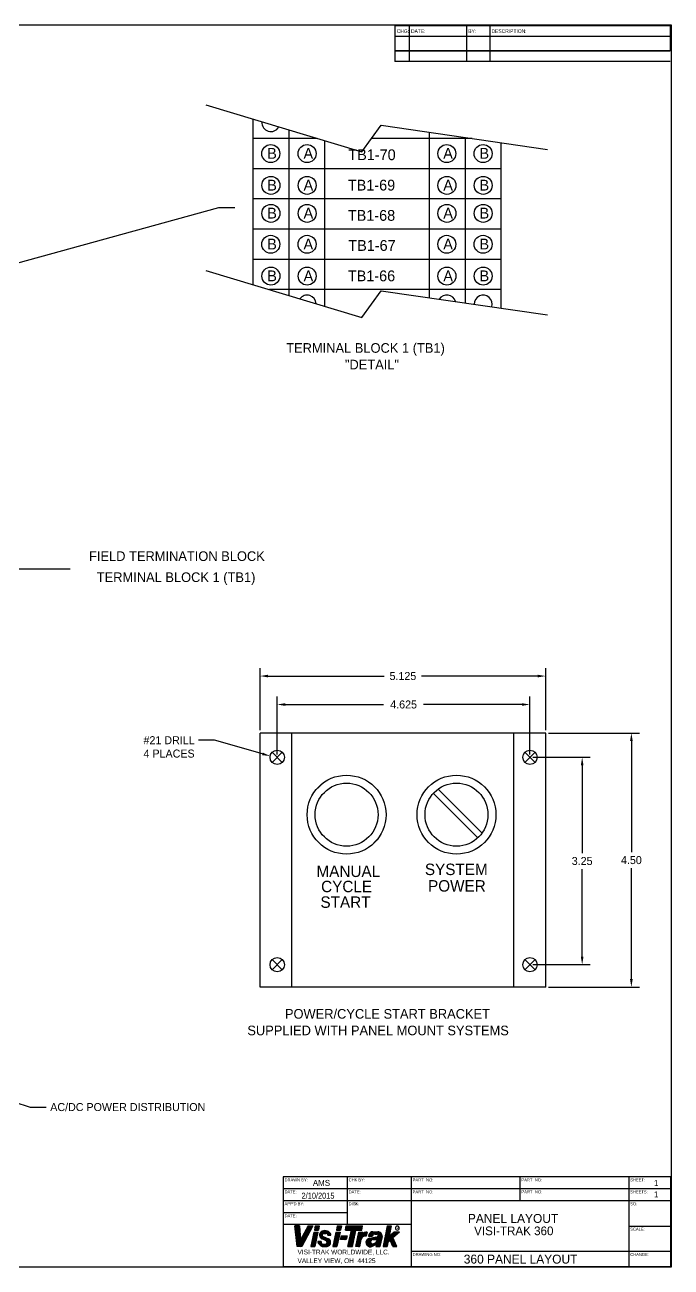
# Model space of a CAD drawing. Extents: x -360 to 331, y -172 to 150.
# Drawn here: x -71.92 to -57.37, y -170.8 to -142.86 of the extents above; entities that cross this region are included whole.
import ezdxf
from ezdxf import colors
from ezdxf.entities.mleader import LeaderData, LeaderLine
from ezdxf.enums import TextEntityAlignment as Align
from ezdxf.math import Vec2, Vec3

# ---------------------------------------------------------------- set-up
doc = ezdxf.new("R2010")
doc.units = 0
doc.header["$MEASUREMENT"] = 0
doc.linetypes.add('PHANTOM', pattern=[2.5, 1.25, -0.25, 0.25, -0.25, 0.25, -0.25])
doc.layers.get('0').update_dxf_attribs({"linetype": 'CONTINUOUS'})
doc.layers.get('DEFPOINTS').update_dxf_attribs({"linetype": 'CONTINUOUS'})
doc.layers.add('1', color=3, linetype='CONTINUOUS')
doc.layers.add('TITLE', color=2, linetype='CONTINUOUS')
doc.dimstyles.get("Standard").update_dxf_attribs({"dimtxt": 0.18, "dimasz": 0.18, "dimexe": 0.18, "dimexo": 0.0625, "dimgap": 0.09, "dimtad": 0, "dimtih": 1, "dimtoh": 1, "dimdec": 4, "dimzin": 0, "dimdsep": 46, "dimtxsty": 'Standard', "dimcen": 0.09, "dimadec": 0, "dimazin": 0, "dimtfac": 1, "dimtdec": 4, "dimtofl": 0, "dimtmove": 0, "dimatfit": 3, "dimfxl": 1, "dimtolj": 1, "dimtzin": 0, "dimarcsym": 0})

# ---------------------------------------------------------------- blocks, each defined once
blk = doc.blocks.new('*D101')
at = {"color": 0, "lineweight": -2, "transparency": 16777216}
for p, q in [((-60.488, -159.331), (-59.196, -159.331)), ((-59.376, -159.511), (-59.376, -161.483)), ((-59.376, -163.814), (-59.376, -161.843)), ((-60.488, -163.994), (-59.196, -163.994))]:
    blk.add_line(p, q, dxfattribs=at)
at = {"color": 0, "transparency": 16777216}
for points in [[(-59.406, -159.511), (-59.346, -159.511), (-59.376, -159.331)], [(-59.406, -163.814), (-59.346, -163.814), (-59.376, -163.994)]]:
    blk.add_solid(points, dxfattribs=at)
at = {"layer": 'DEFPOINTS', "color": 0, "transparency": 16777216}
for p in [(-60.551, -159.331), (-60.551, -163.994), (-59.376, -163.994)]:
    blk.add_point(p, dxfattribs=at)
at = {"color": 0, "transparency": 16777216, "insert": (-59.376, -161.663), "char_height": 0.18, "attachment_point": 5}
blk.add_mtext('\\A1;3.25', dxfattribs=at)
blk = doc.blocks.new('*D102')
at = {"color": 0, "lineweight": -2, "transparency": 16777216}
for p, q in [((-66.24, -159.269), (-66.24, -157.964)), ((-60.551, -159.269), (-60.551, -157.964)), ((-66.06, -158.144), (-63.845, -158.144)), ((-60.731, -158.144), (-62.945, -158.144))]:
    blk.add_line(p, q, dxfattribs=at)
at = {"color": 0, "transparency": 16777216}
for points in [[(-66.06, -158.114), (-66.06, -158.174), (-66.24, -158.144)], [(-60.731, -158.114), (-60.731, -158.174), (-60.551, -158.144)]]:
    blk.add_solid(points, dxfattribs=at)
at = {"layer": 'DEFPOINTS', "color": 0, "transparency": 16777216}
for p in [(-60.551, -158.144), (-66.24, -159.331), (-60.551, -159.331)]:
    blk.add_point(p, dxfattribs=at)
at = {"color": 0, "transparency": 16777216, "insert": (-63.395, -158.144), "char_height": 0.18, "attachment_point": 5}
blk.add_mtext('\\A1;4.625', dxfattribs=at)
blk = doc.blocks.new('*D103')
at = {"color": 0, "lineweight": -2, "transparency": 16777216}
for p, q in [((-60.134, -158.785), (-58.088, -158.785)), ((-58.268, -158.965), (-58.268, -161.463)), ((-58.268, -164.32), (-58.268, -161.823)), ((-60.134, -164.5), (-58.088, -164.5))]:
    blk.add_line(p, q, dxfattribs=at)
at = {"color": 0, "transparency": 16777216}
for points in [[(-58.298, -158.965), (-58.238, -158.965), (-58.268, -158.785)], [(-58.298, -164.32), (-58.238, -164.32), (-58.268, -164.5)]]:
    blk.add_solid(points, dxfattribs=at)
at = {"layer": 'DEFPOINTS', "color": 0, "transparency": 16777216}
for p in [(-60.196, -158.785), (-60.196, -164.5), (-58.268, -164.5)]:
    blk.add_point(p, dxfattribs=at)
at = {"color": 0, "transparency": 16777216, "insert": (-58.268, -161.643), "char_height": 0.18, "attachment_point": 5}
blk.add_mtext('\\A1;4.50', dxfattribs=at)
blk = doc.blocks.new('*D104')
at = {"color": 0, "lineweight": -2, "transparency": 16777216}
for p, q in [((-66.626, -158.723), (-66.626, -157.324)), ((-66.446, -157.504), (-63.831, -157.504)), ((-60.376, -157.504), (-62.991, -157.504)), ((-60.196, -158.723), (-60.196, -157.324))]:
    blk.add_line(p, q, dxfattribs=at)
at = {"color": 0, "transparency": 16777216}
for points in [[(-66.446, -157.474), (-66.446, -157.534), (-66.626, -157.504)], [(-60.376, -157.474), (-60.376, -157.534), (-60.196, -157.504)]]:
    blk.add_solid(points, dxfattribs=at)
at = {"layer": 'DEFPOINTS', "color": 0, "transparency": 16777216}
for p in [(-60.196, -157.504), (-66.626, -158.785), (-60.196, -158.785)]:
    blk.add_point(p, dxfattribs=at)
at = {"color": 0, "transparency": 16777216, "insert": (-63.411, -157.504), "char_height": 0.18, "attachment_point": 5}
blk.add_mtext('\\A1;5.125', dxfattribs=at)

msp = doc.modelspace()

# ---------------------------------------------------------------- linework, layer by layer
at = {"color": 7}
for p, q in [((-57.39221, -142.87931), (-57.39221, -143.44275)), ((-63.59007, -143.44275), (-57.39221, -143.44275)), ((-67.8494, -144.65992), (-64.33202, -145.71731)), ((-66.79187, -144.97784), (-66.79187, -146.09418)), ((-65.98226, -145.22122), (-65.98226, -146.09418)), ((-64.33202, -145.71731), (-63.90307, -145.11717)), ((-63.90307, -145.11717), (-60.15692, -145.66015)), ((-62.82268, -145.27377), (-62.82268, -146.09418)), ((-62.01307, -145.39112), (-62.01307, -146.09418)), ((-61.20346, -145.50846), (-61.20346, -146.09418)), ((-66.79187, -146.09418), (-66.79187, -148.1344)), ((-65.98226, -146.09418), (-65.98226, -148.1344)), ((-62.82268, -146.09418), (-62.82268, -148.1344)), ((-62.01307, -146.09418), (-62.01307, -148.1344)), ((-61.20346, -146.09418), (-61.20346, -148.1344)), ((-66.79187, -148.1344), (-66.79187, -148.70085)), ((-65.98226, -148.1344), (-65.98226, -148.94423)), ((-62.82268, -148.1344), (-62.82268, -148.99678)), ((-62.01307, -148.1344), (-62.01307, -149.11413)), ((-61.20346, -148.1344), (-61.20346, -149.23148)), ((-67.8494, -148.38294), (-64.33202, -149.44032)), ((-64.33202, -149.44032), (-63.90307, -148.84018)), ((-63.90307, -148.84018), (-60.15692, -149.38317)), ((-66.62564, -164.50005), (-66.62564, -158.78513)), ((-60.19635, -158.78513), (-66.62564, -158.78513)), ((-65.91128, -164.50005), (-65.91128, -158.78513)), ((-60.91072, -164.50005), (-60.91072, -158.78513)), ((-60.19635, -164.50005), (-60.19635, -158.78513)), ((-66.12663, -159.21749), (-66.35366, -159.44453)), ((-66.12663, -159.44453), (-66.35366, -159.21749)), ((-60.43699, -159.21749), (-60.66402, -159.44453)), ((-60.43699, -159.44453), (-60.66402, -159.21749)), ((-65.22297, -159.91967), (-65.32286, -160.02182)), ((-62.61914, -160.04613), (-61.62977, -161.0348)), ((-62.72623, -160.1411), (-61.72466, -161.14195)), ((-63.96403, -161.15066), (-64.06391, -161.25282)), ((-66.12663, -163.88075), (-66.35366, -164.10778)), ((-66.12663, -164.10778), (-66.35366, -163.88075)), ((-60.43699, -163.88075), (-60.66402, -164.10778)), ((-60.43699, -164.10778), (-60.66402, -163.88075)), ((-60.19635, -164.50005), (-66.62564, -164.50005)), ((-57.38885, -168.76746), (-57.38885, -170.77975)), ((-66.10879, -170.77975), (-57.38885, -170.77975))]:
    msp.add_line(p, q, dxfattribs=at)
at = {"color": 7, "linetype": 'Continuous'}
for p, q in [((-65.34061, -145.41411), (-66.79187, -145.41411)), ((-65.34061, -145.41411), (-66.79187, -145.41411)), ((-65.34061, -145.41411), (-66.38706, -145.41411)), ((-65.17265, -145.4646), (-65.17265, -146.09418)), ((-61.85442, -145.41411), (-64.11531, -145.41411)), ((-61.85442, -145.41411), (-64.11531, -145.41411)), ((-61.85442, -145.41411), (-64.11531, -145.41411)), ((-61.20346, -146.09418), (-66.79187, -146.09418)), ((-61.20346, -146.09418), (-66.79187, -146.09418)), ((-61.20346, -146.09418), (-66.79187, -146.09418)), ((-65.17265, -146.09418), (-65.17265, -148.1344)), ((-61.20346, -146.77425), (-66.79187, -146.77425)), ((-61.20346, -147.45432), (-66.79187, -147.45432)), ((-61.20346, -147.45432), (-66.79187, -147.45432)), ((-61.60827, -147.45432), (-66.38706, -147.45432)), ((-61.20346, -148.1344), (-66.79187, -148.1344)), ((-61.20346, -148.1344), (-66.79187, -148.1344)), ((-61.20346, -148.1344), (-66.79187, -148.1344)), ((-65.17265, -148.1344), (-65.17265, -149.18761)), ((-61.20346, -148.81447), (-66.41392, -148.81447))]:
    msp.add_line(p, q, dxfattribs=at)
at = {"color": 7, "linetype": 'PHANTOM'}
msp.add_line((-72.1393, -155.09085), (-70.90033, -155.09085), dxfattribs=at)
at = {"color": 7}
for centre, radius in [((-66.3846, -145.75416), 0.2024), ((-65.5681, -145.75416), 0.2024), ((-62.42266, -145.75416), 0.2024), ((-61.60581, -145.75416), 0.2024), ((-66.383, -146.46886), 0.2024), ((-65.56649, -146.46886), 0.2024), ((-62.42106, -146.46886), 0.2024), ((-61.6042, -146.46886), 0.2024), ((-66.383, -147.09839), 0.2024), ((-65.56649, -147.09839), 0.2024), ((-62.42106, -147.09839), 0.2024), ((-61.6042, -147.09839), 0.2024), ((-66.3846, -147.79437), 0.2024), ((-65.5681, -147.79437), 0.2024), ((-62.42266, -147.79437), 0.2024), ((-61.60581, -147.79437), 0.2024), ((-66.383, -148.50907), 0.2024), ((-65.56649, -148.50907), 0.2024), ((-62.42106, -148.50907), 0.2024), ((-61.6042, -148.50907), 0.2024), ((-66.24014, -159.33101), 0.16073), ((-60.5505, -159.33101), 0.16073), ((-64.67832, -160.62102), 0.88715), ((-64.67832, -160.62102), 0.88715), ((-62.20496, -160.62102), 0.88715), ((-62.20496, -160.62102), 0.88715), ((-64.67832, -160.62102), 0.70856), ((-62.20496, -160.62102), 0.70856), ((-66.24014, -163.99427), 0.16073), ((-60.5505, -163.99427), 0.16073)]:
    msp.add_circle(centre, radius, dxfattribs=at)
for centre, start, end in [((-66.383, -145.05818), 174.887625, 331.64894), ((-65.56649, -149.13861), 2.435086, 144.101479), ((-62.42106, -149.13861), 15.884519, 147.620986), ((-61.6042, -149.13861), 341.960436, 181.545068)]:
    msp.add_arc(centre, 0.2024, start, end, dxfattribs=at)
at = {"layer": 'TITLE', "color": 7}
for p, q in [((-100.36808, -142.85918), (-57.37208, -142.85918)), ((-57.39221, -142.87931), (-63.59007, -142.87931)), ((-63.59007, -142.87931), (-63.59007, -143.68422)), ((-63.2681, -142.87931), (-63.2681, -143.44275)), ((-61.98023, -142.87931), (-61.98023, -143.44275)), ((-61.45704, -142.87931), (-61.45704, -143.44275)), ((-57.37208, -142.85918), (-57.37208, -170.79652)), ((-57.39221, -143.12078), (-63.59007, -143.12078)), ((-57.39221, -143.44275), (-63.59007, -143.44275)), ((-63.2681, -143.44275), (-63.2681, -143.68422)), ((-61.98023, -143.44275), (-61.98023, -143.68422)), ((-61.45704, -143.44275), (-61.45704, -143.68422)), ((-57.39221, -143.68422), (-63.59007, -143.68422)), ((-57.38885, -168.76746), (-66.10879, -168.76746)), ((-66.10879, -168.76746), (-66.10879, -170.77975)), ((-64.66665, -168.76746), (-64.66665, -169.84068)), ((-63.2245, -168.76746), (-63.2245, -170.77975)), ((-60.77621, -168.76746), (-60.77621, -169.30407)), ((-58.32792, -168.76746), (-58.32792, -170.77975)), ((-57.38885, -169.03577), (-66.10879, -169.03577)), ((-57.38885, -169.30407), (-66.10879, -169.30407)), ((-64.66665, -169.57238), (-66.10879, -169.57238)), ((-63.2245, -169.84068), (-66.10879, -169.84068)), ((-65.79148, -170.33575), (-65.84312, -169.87091)), ((-65.73983, -169.87091), (-65.84312, -169.87091)), ((-65.84196, -169.88138), (-65.83149, -169.87091)), ((-65.84077, -169.89206), (-65.81963, -169.87091)), ((-65.83959, -169.90273), (-65.80777, -169.87091)), ((-65.8384, -169.9134), (-65.79591, -169.87091)), ((-65.83722, -169.92407), (-65.78405, -169.87091)), ((-65.83603, -169.93474), (-65.7722, -169.87091)), ((-65.83485, -169.94541), (-65.76034, -169.87091)), ((-65.83366, -169.95609), (-65.74848, -169.87091)), ((-65.83247, -169.96676), (-65.73958, -169.87386)), ((-65.83129, -169.97743), (-65.73867, -169.88481)), ((-65.8301, -169.9881), (-65.73776, -169.89576)), ((-65.82892, -169.99877), (-65.73684, -169.9067)), ((-65.82773, -170.00945), (-65.73593, -169.91765)), ((-65.82655, -170.02012), (-65.73502, -169.92859)), ((-65.82536, -170.03079), (-65.73411, -169.93954)), ((-65.82417, -170.04146), (-65.7332, -169.95048)), ((-65.82299, -170.05213), (-65.73228, -169.96143)), ((-65.8218, -170.0628), (-65.73137, -169.97237)), ((-65.82062, -170.07348), (-65.73046, -169.98332)), ((-65.81943, -170.08415), (-65.72955, -169.99426)), ((-65.81825, -170.09482), (-65.72863, -170.00521)), ((-65.81706, -170.10549), (-65.72772, -170.01615)), ((-65.81587, -170.11616), (-65.72681, -170.0271)), ((-65.81469, -170.12684), (-65.7259, -170.03805)), ((-65.8135, -170.13751), (-65.72499, -170.04899)), ((-65.81232, -170.14818), (-65.72407, -170.05994)), ((-65.81113, -170.15885), (-65.72316, -170.07088)), ((-65.80994, -170.16952), (-65.72225, -170.08183)), ((-65.80876, -170.18019), (-65.72134, -170.09277)), ((-65.80757, -170.19087), (-65.72043, -170.10372)), ((-65.80639, -170.20154), (-65.71951, -170.11466)), ((-65.8052, -170.21221), (-65.7186, -170.12561)), ((-65.80402, -170.22288), (-65.71769, -170.13655)), ((-65.79809, -170.27624), (-65.48796, -169.96611)), ((-65.7969, -170.28691), (-65.50197, -169.99198)), ((-65.79572, -170.29758), (-65.51598, -170.01785)), ((-65.79453, -170.30826), (-65.53, -170.04372)), ((-65.79334, -170.31893), (-65.54401, -170.06959)), ((-65.79216, -170.3296), (-65.55802, -170.09546)), ((-65.78645, -170.33575), (-65.57204, -170.12134)), ((-65.73983, -169.87091), (-65.714, -170.1808)), ((-65.54614, -169.87091), (-65.714, -170.1808)), ((-65.71341, -170.1797), (-65.47394, -169.94024)), ((-65.69939, -170.15383), (-65.45993, -169.91437)), ((-65.43639, -169.87091), (-65.68818, -170.33575)), ((-65.68538, -170.12796), (-65.44592, -169.8885)), ((-65.67137, -170.10209), (-65.44019, -169.87091)), ((-65.65735, -170.07622), (-65.45204, -169.87091)), ((-65.64334, -170.05035), (-65.4639, -169.87091)), ((-65.62932, -170.02448), (-65.47576, -169.87091)), ((-65.61531, -169.9986), (-65.48762, -169.87091)), ((-65.6013, -169.97273), (-65.49947, -169.87091)), ((-65.58728, -169.94686), (-65.51133, -169.87091)), ((-65.57327, -169.92099), (-65.52319, -169.87091)), ((-65.55926, -169.89512), (-65.53505, -169.87091)), ((-65.54614, -169.87091), (-65.43639, -169.87091)), ((-65.41311, -170.00649), (-65.48628, -170.33575)), ((-65.46488, -170.23948), (-65.34867, -170.12327)), ((-65.4615, -170.22423), (-65.34529, -170.10802)), ((-65.45811, -170.20898), (-65.3419, -170.09277)), ((-65.45472, -170.19374), (-65.33851, -170.07753)), ((-65.45133, -170.17849), (-65.33512, -170.06228)), ((-65.44794, -170.16325), (-65.33173, -170.04704)), ((-65.44456, -170.148), (-65.32835, -170.03179)), ((-65.44117, -170.13276), (-65.32496, -170.01655)), ((-65.43778, -170.11751), (-65.32676, -170.00649)), ((-65.43439, -170.10227), (-65.33861, -170.00649)), ((-65.431, -170.08702), (-65.35047, -170.00649)), ((-65.42762, -170.07178), (-65.36233, -170.00649)), ((-65.42423, -170.05653), (-65.37419, -170.00649)), ((-65.42084, -170.04128), (-65.38604, -170.00649)), ((-65.41745, -170.02604), (-65.3979, -170.00649)), ((-65.41526, -170.00649), (-65.32165, -170.00649)), ((-65.41407, -170.01079), (-65.40976, -170.00649)), ((-65.41311, -170.00649), (-65.32272, -170.00649)), ((-65.38298, -169.87091), (-65.40307, -169.96129)), ((-65.40307, -169.96129), (-65.31268, -169.96129)), ((-65.40051, -169.94981), (-65.32161, -169.87091)), ((-65.40014, -169.96129), (-65.30975, -169.87091)), ((-65.39713, -169.93457), (-65.33347, -169.87091)), ((-65.32272, -170.00649), (-65.39589, -170.33575)), ((-65.39374, -169.91932), (-65.34533, -169.87091)), ((-65.39035, -169.90408), (-65.35718, -169.87091)), ((-65.38828, -169.96129), (-65.29926, -169.87227)), ((-65.38696, -169.88883), (-65.36904, -169.87091)), ((-65.38357, -169.87359), (-65.3809, -169.87091)), ((-65.38298, -169.87091), (-65.29905, -169.87091)), ((-65.37642, -169.96129), (-65.30136, -169.88623)), ((-65.36457, -169.96129), (-65.30347, -169.9002)), ((-65.35271, -169.96129), (-65.30557, -169.91416)), ((-65.34085, -169.96129), (-65.30768, -169.92812)), ((-65.32899, -169.96129), (-65.30978, -169.94208)), ((-65.31714, -169.96129), (-65.31189, -169.95605)), ((-65.29905, -169.87091), (-65.31268, -169.96129)), ((-65.28545, -170.0719), (-65.19106, -169.97751)), ((-65.28531, -170.08362), (-65.17717, -169.97548)), ((-65.28391, -170.09408), (-65.16464, -169.9748)), ((-65.28375, -170.05834), (-65.20699, -169.98158)), ((-65.28156, -170.10359), (-65.15312, -169.97514)), ((-65.27858, -170.04131), (-65.22674, -169.98947)), ((-65.27843, -170.11231), (-65.22995, -170.06383)), ((-65.27461, -170.12035), (-65.2308, -170.07654)), ((-65.27018, -170.12777), (-65.22837, -170.08596)), ((-65.26517, -170.13463), (-65.22407, -170.09353)), ((-65.25962, -170.14093), (-65.2183, -170.09961)), ((-65.25353, -170.1467), (-65.21107, -170.10424)), ((-65.2469, -170.15193), (-65.20235, -170.10737)), ((-65.23971, -170.15659), (-65.19418, -170.11106)), ((-65.23193, -170.16067), (-65.18602, -170.11476)), ((-65.22374, -170.16433), (-65.17785, -170.11845)), ((-65.21554, -170.168), (-65.16969, -170.12214)), ((-65.20735, -170.17166), (-65.16152, -170.12583)), ((-65.20453, -170.03841), (-65.1424, -169.97628)), ((-65.20343, -170.10688), (-65.08481, -170.16052)), ((-65.19915, -170.17532), (-65.15335, -170.12953)), ((-65.19182, -170.03755), (-65.13235, -169.97809)), ((-65.19095, -170.17898), (-65.14519, -170.13322)), ((-65.18934, -170.03793), (-65.1438, -170.03786)), ((-65.18276, -170.18264), (-65.13702, -170.13691)), ((-65.18032, -170.03791), (-65.12288, -169.98047)), ((-65.16844, -170.0379), (-65.11392, -169.98337)), ((-65.15657, -170.03788), (-65.10543, -169.98674)), ((-65.14469, -170.03785), (-65.09736, -169.99052)), ((-65.13402, -170.03905), (-65.08969, -169.99471)), ((-65.12518, -170.04207), (-65.0824, -169.99928)), ((-65.11767, -170.04641), (-65.07547, -170.00421)), ((-65.1113, -170.05189), (-65.06889, -170.00949)), ((-65.10601, -170.05846), (-65.06266, -170.01512)), ((-65.10187, -170.06618), (-65.05677, -170.02109)), ((-65.09912, -170.07529), (-65.05123, -170.0274)), ((-65.09875, -170.0775), (-65.03217, -170.0775)), ((-65.08948, -170.0775), (-65.04603, -170.03406)), ((-65.07762, -170.0775), (-65.04163, -170.04151)), ((-65.06576, -170.0775), (-65.03812, -170.04987)), ((-65.0539, -170.0775), (-65.03528, -170.05888)), ((-65.04205, -170.0775), (-65.0332, -170.06866)), ((-64.91716, -170.00649), (-64.99033, -170.33575)), ((-64.91931, -170.00649), (-64.99033, -170.33575)), ((-64.96953, -170.24214), (-64.85332, -170.12593)), ((-64.96614, -170.22689), (-64.84993, -170.11068)), ((-64.96275, -170.21165), (-64.84654, -170.09544)), ((-64.95936, -170.1964), (-64.84315, -170.08019)), ((-64.95598, -170.18116), (-64.83977, -170.06495)), ((-64.95259, -170.16591), (-64.83638, -170.0497)), ((-64.9492, -170.15067), (-64.83299, -170.03446)), ((-64.94581, -170.13542), (-64.8296, -170.01921)), ((-64.94243, -170.12017), (-64.82874, -170.00649)), ((-64.93904, -170.10493), (-64.8406, -170.00649)), ((-64.93565, -170.08968), (-64.85245, -170.00649)), ((-64.93226, -170.07444), (-64.86431, -170.00649)), ((-64.92887, -170.05919), (-64.87617, -170.00649)), ((-64.92549, -170.04395), (-64.88803, -170.00649)), ((-64.9221, -170.0287), (-64.89988, -170.00649)), ((-64.91931, -170.00649), (-64.8257, -170.00649)), ((-64.91871, -170.01346), (-64.91174, -170.00649)), ((-64.91716, -170.00649), (-64.82678, -170.00649)), ((-64.88703, -169.87091), (-64.90712, -169.96129)), ((-64.90712, -169.96129), (-64.81673, -169.96129)), ((-64.90516, -169.95247), (-64.82359, -169.87091)), ((-64.90212, -169.96129), (-64.81174, -169.87091)), ((-64.90177, -169.93723), (-64.83545, -169.87091)), ((-64.82678, -170.00649), (-64.89995, -170.33575)), ((-64.89838, -169.92198), (-64.84731, -169.87091)), ((-64.895, -169.90674), (-64.85917, -169.87091)), ((-64.89161, -169.89149), (-64.87102, -169.87091)), ((-64.89026, -169.96129), (-64.79988, -169.87091)), ((-64.88822, -169.87625), (-64.88288, -169.87091)), ((-64.88703, -169.87091), (-64.79665, -169.87091)), ((-64.87841, -169.96129), (-64.79911, -169.882)), ((-64.86655, -169.96129), (-64.8025, -169.89725)), ((-64.85469, -169.96129), (-64.80589, -169.91249)), ((-64.84283, -169.96129), (-64.80928, -169.92774)), ((-64.83098, -169.96129), (-64.81266, -169.94298)), ((-64.81912, -169.96129), (-64.81605, -169.95823)), ((-64.79665, -169.87091), (-64.81673, -169.96129)), ((-64.81602, -170.17435), (-64.79665, -170.09042)), ((-64.8152, -170.17081), (-64.7348, -170.09042)), ((-64.81164, -170.1554), (-64.74666, -170.09042)), ((-64.80809, -170.13998), (-64.75852, -170.09042)), ((-64.80688, -170.17435), (-64.72295, -170.09042)), ((-64.80453, -170.12457), (-64.77038, -170.09042)), ((-64.80097, -170.10915), (-64.78223, -170.09042)), ((-64.79741, -170.09374), (-64.79409, -170.09042)), ((-64.79665, -170.09042), (-64.66753, -170.09042)), ((-64.79502, -170.17435), (-64.71109, -170.09042)), ((-64.78316, -170.17435), (-64.69923, -170.09042)), ((-64.7713, -170.17435), (-64.68737, -170.09042)), ((-64.75945, -170.17435), (-64.67552, -170.09042)), ((-64.74759, -170.17435), (-64.66869, -170.09544)), ((-64.73573, -170.17435), (-64.67224, -170.11086)), ((-64.72387, -170.17435), (-64.6758, -170.12627)), ((-64.70685, -169.96129), (-64.68748, -169.87091)), ((-64.70685, -169.96129), (-64.57127, -169.96129)), ((-64.70534, -169.95423), (-64.62201, -169.87091)), ((-64.7021, -169.93914), (-64.63387, -169.87091)), ((-64.70054, -169.96129), (-64.61016, -169.87091)), ((-64.69887, -169.92405), (-64.64573, -169.87091)), ((-64.69563, -169.90896), (-64.65759, -169.87091)), ((-64.6924, -169.89386), (-64.66945, -169.87091)), ((-64.68917, -169.87877), (-64.6813, -169.87091)), ((-64.68869, -169.96129), (-64.5983, -169.87091)), ((-64.68748, -169.87091), (-64.31948, -169.87091)), ((-64.66753, -170.09042), (-64.68689, -170.17435)), ((-64.67683, -169.96129), (-64.58644, -169.87091)), ((-64.66497, -169.96129), (-64.57458, -169.87091)), ((-64.65311, -169.96129), (-64.56273, -169.87091)), ((-64.64874, -170.33575), (-64.57127, -169.96129)), ((-64.64126, -169.96129), (-64.55087, -169.87091)), ((-64.63344, -170.26178), (-64.50319, -170.13153)), ((-64.63035, -170.24682), (-64.5001, -170.11658)), ((-64.6294, -169.96129), (-64.53901, -169.87091)), ((-64.62725, -170.23187), (-64.49701, -170.10163)), ((-64.62416, -170.21692), (-64.49391, -170.08668)), ((-64.62107, -170.20197), (-64.49082, -170.07173)), ((-64.61797, -170.18702), (-64.48773, -170.05678)), ((-64.61754, -169.96129), (-64.52715, -169.87091)), ((-64.61488, -170.17207), (-64.48463, -170.04183)), ((-64.61179, -170.15712), (-64.48154, -170.02687)), ((-64.60869, -170.14217), (-64.47845, -170.01192)), ((-64.60568, -169.96129), (-64.5153, -169.87091)), ((-64.6056, -170.12722), (-64.47535, -169.99697)), ((-64.60251, -170.11227), (-64.47226, -169.98202)), ((-64.59941, -170.09732), (-64.46917, -169.96707)), ((-64.59632, -170.08237), (-64.38486, -169.87091)), ((-64.59382, -169.96129), (-64.50344, -169.87091)), ((-64.59323, -170.06741), (-64.39672, -169.87091)), ((-64.59013, -170.05246), (-64.40858, -169.87091)), ((-64.58704, -170.03751), (-64.42044, -169.87091)), ((-64.58395, -170.02256), (-64.43229, -169.87091)), ((-64.58197, -169.96129), (-64.49158, -169.87091)), ((-64.58085, -170.00761), (-64.44415, -169.87091)), ((-64.57776, -169.99266), (-64.45601, -169.87091)), ((-64.57467, -169.97771), (-64.46787, -169.87091)), ((-64.57157, -169.96276), (-64.47972, -169.87091)), ((-64.54545, -170.33575), (-64.46797, -169.96129)), ((-64.47414, -170.33575), (-64.40601, -170.00649)), ((-64.46797, -169.96129), (-64.33885, -169.96129)), ((-64.46339, -169.96129), (-64.37301, -169.87091)), ((-64.45659, -170.25093), (-64.22086, -170.0152)), ((-64.45349, -170.23598), (-64.22408, -170.00656)), ((-64.45153, -169.96129), (-64.36115, -169.87091)), ((-64.4504, -170.22103), (-64.23684, -170.00746)), ((-64.44731, -170.20608), (-64.25087, -170.00964)), ((-64.44421, -170.19112), (-64.26677, -170.01368)), ((-64.44112, -170.17617), (-64.28589, -170.02095)), ((-64.43968, -169.96129), (-64.34929, -169.87091)), ((-64.43803, -170.16122), (-64.31446, -170.03765)), ((-64.43493, -170.14627), (-64.32097, -170.03231)), ((-64.43184, -170.13132), (-64.31788, -170.01736)), ((-64.42875, -170.11637), (-64.31886, -170.00649)), ((-64.42782, -169.96129), (-64.33743, -169.87091)), ((-64.42565, -170.10142), (-64.33072, -170.00649)), ((-64.42256, -170.08647), (-64.34258, -170.00649)), ((-64.41947, -170.07152), (-64.35444, -170.00649)), ((-64.41637, -170.05657), (-64.36629, -170.00649)), ((-64.41596, -169.96129), (-64.32558, -169.87091)), ((-64.41328, -170.04162), (-64.37815, -170.00649)), ((-64.41019, -170.02667), (-64.39001, -170.00649)), ((-64.40709, -170.01172), (-64.40187, -170.00649)), ((-64.40601, -170.00649), (-64.31563, -170.00649)), ((-64.4041, -169.96129), (-64.32105, -169.87825)), ((-64.39225, -169.96129), (-64.32429, -169.89334)), ((-64.38039, -169.96129), (-64.32752, -169.90843)), ((-64.36853, -169.96129), (-64.33076, -169.92352)), ((-64.35667, -169.96129), (-64.33399, -169.93861)), ((-64.34482, -169.96129), (-64.33722, -169.9537)), ((-64.33885, -169.96129), (-64.31948, -169.87091)), ((-64.32364, -170.04522), (-64.31563, -170.00649)), ((-64.30333, -170.10953), (-64.22383, -170.03003)), ((-64.28274, -170.10079), (-64.22679, -170.04485)), ((-64.26774, -170.09765), (-64.22976, -170.05967)), ((-64.2551, -170.09687), (-64.23272, -170.07449)), ((-64.24393, -170.09756), (-64.23568, -170.08931)), ((-64.24063, -170.26027), (-64.11865, -170.13829)), ((-64.23823, -170.26972), (-64.10413, -170.13563)), ((-64.21912, -170.00649), (-64.23753, -170.09854)), ((-64.23508, -170.27843), (-64.08962, -170.13297)), ((-64.23128, -170.28649), (-64.0751, -170.13031)), ((-64.17825, -170.07313), (-64.18353, -170.09849)), ((-64.18353, -170.09849), (-64.09311, -170.09849)), ((-64.183, -170.09591), (-64.08715, -170.00007)), ((-64.17987, -170.08093), (-64.10029, -170.00135)), ((-64.17582, -170.06502), (-64.11622, -170.00542)), ((-64.17371, -170.09849), (-64.07526, -170.00003)), ((-64.16298, -170.04032), (-64.14091, -170.01826)), ((-64.16185, -170.09849), (-64.0634, -170.00003)), ((-64.15322, -170.14462), (-63.99275, -170.11523)), ((-64.15, -170.09849), (-64.05154, -170.00003)), ((-64.13814, -170.09849), (-64.03968, -170.00003)), ((-64.12628, -170.09849), (-64.02783, -170.00003)), ((-64.11442, -170.09849), (-64.01597, -170.00003)), ((-64.1117, -170.17876), (-64.06059, -170.12765)), ((-64.10996, -170.33117), (-63.87887, -170.10008)), ((-64.10257, -170.09849), (-64.09167, -170.08759)), ((-64.09557, -170.17449), (-64.04607, -170.12499)), ((-64.08592, -170.31899), (-63.88056, -170.11363)), ((-64.08436, -170.00003), (-63.97566, -170.00003)), ((-64.08354, -170.17432), (-64.03155, -170.12233)), ((-64.07168, -170.17432), (-64.01704, -170.11968)), ((-64.06144, -170.30636), (-63.88368, -170.12861)), ((-64.05982, -170.17432), (-64.00252, -170.11702)), ((-64.05659, -170.05251), (-64.00411, -170.00003)), ((-64.04796, -170.17431), (-63.98768, -170.11403)), ((-64.04474, -170.05103), (-63.99761, -170.05103)), ((-64.04326, -170.05103), (-63.99225, -170.00003)), ((-64.0361, -170.17431), (-63.89921, -170.03742)), ((-64.0314, -170.05103), (-63.9804, -170.00003)), ((-64.02425, -170.17431), (-63.89429, -170.04436)), ((-64.01954, -170.05103), (-63.96878, -170.00028)), ((-64.01239, -170.17431), (-63.88992, -170.05185)), ((-64.00768, -170.05103), (-63.95826, -170.00161)), ((-64.00053, -170.17431), (-63.88614, -170.05993)), ((-63.99587, -170.05108), (-63.94866, -170.00387)), ((-63.98867, -170.17431), (-63.88302, -170.06866)), ((-63.98696, -170.19631), (-63.87918, -170.08853)), ((-63.98609, -170.05316), (-63.93984, -170.0069)), ((-63.97843, -170.05735), (-63.93167, -170.0106)), ((-63.97682, -170.17431), (-63.88065, -170.07814)), ((-63.97239, -170.06317), (-63.92411, -170.01489)), ((-63.96795, -170.07058), (-63.9171, -170.01974)), ((-63.96689, -170.09325), (-63.90466, -170.03101)), ((-63.9655, -170.08), (-63.91062, -170.02512)), ((-63.87956, -170.10881), (-63.92683, -170.33575)), ((-63.76191, -169.87091), (-63.85875, -170.33575)), ((-63.85697, -170.32719), (-63.52981, -170.00003)), ((-63.85385, -170.31221), (-63.54167, -170.00003)), ((-63.85367, -170.33575), (-63.51795, -170.00003)), ((-63.85073, -170.29723), (-63.55352, -170.00003)), ((-63.84761, -170.28226), (-63.56538, -170.00003)), ((-63.84449, -170.26728), (-63.57724, -170.00003)), ((-63.84137, -170.2523), (-63.5891, -170.00003)), ((-63.83825, -170.23732), (-63.60095, -170.00003)), ((-63.83513, -170.22234), (-63.68144, -170.06866)), ((-63.83201, -170.20737), (-63.71783, -170.0932)), ((-63.82888, -170.19239), (-63.71471, -170.07822)), ((-63.82576, -170.17741), (-63.71159, -170.06324)), ((-63.82264, -170.16243), (-63.70847, -170.04826)), ((-63.81952, -170.14745), (-63.70535, -170.03328)), ((-63.8164, -170.13248), (-63.70223, -170.01831)), ((-63.81328, -170.1175), (-63.69911, -170.00333)), ((-63.81016, -170.10252), (-63.69599, -169.98835)), ((-63.80704, -170.08754), (-63.69287, -169.97337)), ((-63.80392, -170.07257), (-63.68975, -169.95839)), ((-63.8008, -170.05759), (-63.68663, -169.94342)), ((-63.79768, -170.04261), (-63.68351, -169.92844)), ((-63.79456, -170.02763), (-63.68039, -169.91346)), ((-63.79144, -170.01265), (-63.67727, -169.89848)), ((-63.78832, -169.99768), (-63.67415, -169.8835)), ((-63.7852, -169.9827), (-63.67341, -169.87091)), ((-63.78208, -169.96772), (-63.68527, -169.87091)), ((-63.77896, -169.95274), (-63.69713, -169.87091)), ((-63.77584, -169.93776), (-63.70898, -169.87091)), ((-63.77272, -169.92279), (-63.72084, -169.87091)), ((-63.7696, -169.90781), (-63.7327, -169.87091)), ((-63.76648, -169.89283), (-63.74456, -169.87091)), ((-63.76336, -169.87785), (-63.75641, -169.87091)), ((-63.76191, -169.87091), (-63.67152, -169.87091)), ((-63.67152, -169.87091), (-63.71995, -170.10333)), ((-63.71995, -170.10333), (-63.60522, -170.00003)), ((-63.69961, -170.19354), (-63.50609, -170.00003)), ((-63.63525, -170.13222), (-63.48845, -170.00003)), ((-63.54886, -170.33575), (-63.63525, -170.13222)), ((-63.60522, -170.00003), (-63.48845, -170.00003)), ((-63.54657, -170.05236), (-63.49424, -170.00003)), ((-58.32792, -169.87422), (-57.38885, -169.87422)), ((-65.80283, -170.23355), (-65.71678, -170.1475)), ((-65.80164, -170.24423), (-65.71586, -170.15845)), ((-65.80046, -170.2549), (-65.71495, -170.16939)), ((-65.79927, -170.26557), (-65.71404, -170.18034)), ((-65.68818, -170.33575), (-65.79148, -170.33575)), ((-65.77459, -170.33575), (-65.58605, -170.14721)), ((-65.76274, -170.33575), (-65.60006, -170.17308)), ((-65.75088, -170.33575), (-65.61408, -170.19895)), ((-65.73902, -170.33575), (-65.62809, -170.22482)), ((-65.72716, -170.33575), (-65.6421, -170.25069)), ((-65.7153, -170.33575), (-65.65612, -170.27656)), ((-65.70345, -170.33575), (-65.67013, -170.30243)), ((-65.69159, -170.33575), (-65.68414, -170.3283)), ((-65.48628, -170.33575), (-65.39589, -170.33575)), ((-65.48628, -170.33575), (-65.39589, -170.33575)), ((-65.48521, -170.33095), (-65.369, -170.21474)), ((-65.48182, -170.3157), (-65.36561, -170.19949)), ((-65.47843, -170.30046), (-65.36222, -170.18425)), ((-65.47815, -170.33575), (-65.37239, -170.22998)), ((-65.47505, -170.28521), (-65.35884, -170.169)), ((-65.47166, -170.26997), (-65.35545, -170.15376)), ((-65.46827, -170.25472), (-65.35206, -170.13851)), ((-65.4663, -170.33575), (-65.37578, -170.24523)), ((-65.45444, -170.33575), (-65.37916, -170.26047)), ((-65.44258, -170.33575), (-65.38255, -170.27572)), ((-65.43072, -170.33575), (-65.38594, -170.29097)), ((-65.41887, -170.33575), (-65.38933, -170.30621)), ((-65.40701, -170.33575), (-65.39272, -170.32146)), ((-65.25411, -170.22277), (-65.32234, -170.22277)), ((-65.32228, -170.2273), (-65.31774, -170.22277)), ((-65.32118, -170.23806), (-65.30588, -170.22277)), ((-65.31901, -170.24775), (-65.29403, -170.22277)), ((-65.31597, -170.25657), (-65.28217, -170.22277)), ((-65.3119, -170.26436), (-65.27031, -170.22277)), ((-65.30731, -170.27162), (-65.25845, -170.22277)), ((-65.30235, -170.27852), (-65.25411, -170.23028)), ((-65.29704, -170.28507), (-65.25392, -170.24195)), ((-65.29139, -170.29127), (-65.25159, -170.25148)), ((-65.28539, -170.29714), (-65.24762, -170.25937)), ((-65.27905, -170.30265), (-65.24236, -170.26596)), ((-65.27237, -170.30783), (-65.23587, -170.27133)), ((-65.26532, -170.31264), (-65.2281, -170.27542)), ((-65.25791, -170.31709), (-65.21874, -170.27792)), ((-65.25411, -170.22277), (-65.25411, -170.23366)), ((-65.25012, -170.32115), (-65.20731, -170.27834)), ((-65.24192, -170.32481), (-65.19548, -170.27837)), ((-65.23328, -170.32803), (-65.18365, -170.2784)), ((-65.14102, -170.20129), (-65.23035, -170.16138)), ((-65.22417, -170.33077), (-65.17182, -170.27842)), ((-65.21452, -170.33298), (-65.15999, -170.27846)), ((-65.21392, -170.27833), (-65.16005, -170.27845)), ((-65.20427, -170.33459), (-65.14707, -170.27739)), ((-65.19332, -170.33549), (-65.05062, -170.1928)), ((-65.18754, -170.33563), (-65.14845, -170.33552)), ((-65.18158, -170.33562), (-65.04644, -170.20047)), ((-65.17456, -170.18631), (-65.12886, -170.1406)), ((-65.16969, -170.33558), (-65.04293, -170.20882)), ((-65.16637, -170.18997), (-65.12069, -170.14429)), ((-65.15817, -170.19363), (-65.11253, -170.14799)), ((-65.1578, -170.33555), (-65.04016, -170.21791)), ((-65.14998, -170.19729), (-65.10436, -170.15168)), ((-65.14578, -170.33539), (-65.0383, -170.22791)), ((-65.14178, -170.20095), (-65.0962, -170.15537)), ((-65.13407, -170.2051), (-65.08803, -170.15906)), ((-65.13254, -170.33401), (-65.03758, -170.23904)), ((-65.12766, -170.21055), (-65.08024, -170.16313)), ((-65.1225, -170.21725), (-65.07318, -170.16793)), ((-65.1187, -170.2253), (-65.0667, -170.1733)), ((-65.11773, -170.24804), (-65.05541, -170.18573)), ((-65.11762, -170.33094), (-65.03847, -170.25179)), ((-65.11666, -170.23512), (-65.06077, -170.17923)), ((-65.09991, -170.32509), (-65.0421, -170.26728)), ((-65.07444, -170.31147), (-65.05456, -170.29159)), ((-64.99033, -170.33575), (-64.89995, -170.33575)), ((-64.99033, -170.33575), (-64.89995, -170.33575)), ((-64.98986, -170.33361), (-64.87365, -170.2174)), ((-64.98647, -170.31836), (-64.87026, -170.20215)), ((-64.98308, -170.30312), (-64.86687, -170.18691)), ((-64.98014, -170.33575), (-64.87703, -170.23265)), ((-64.97969, -170.28787), (-64.86348, -170.17166)), ((-64.9763, -170.27263), (-64.86009, -170.15642)), ((-64.97292, -170.25738), (-64.85671, -170.14117)), ((-64.96828, -170.33575), (-64.88042, -170.24789)), ((-64.95642, -170.33575), (-64.88381, -170.26314)), ((-64.94456, -170.33575), (-64.8872, -170.27838)), ((-64.93271, -170.33575), (-64.89059, -170.29363)), ((-64.92085, -170.33575), (-64.89397, -170.30887)), ((-64.90899, -170.33575), (-64.89736, -170.32412)), ((-64.68689, -170.17435), (-64.81602, -170.17435)), ((-64.71202, -170.17435), (-64.67936, -170.14169)), ((-64.70016, -170.17435), (-64.68291, -170.1571)), ((-64.6883, -170.17435), (-64.68647, -170.17252)), ((-64.64874, -170.33575), (-64.54545, -170.33575)), ((-64.64813, -170.33575), (-64.51866, -170.20628)), ((-64.64581, -170.32158), (-64.51557, -170.19133)), ((-64.64272, -170.30663), (-64.51247, -170.17638)), ((-64.63963, -170.29168), (-64.50938, -170.16143)), ((-64.63653, -170.27673), (-64.50629, -170.14648)), ((-64.63627, -170.33575), (-64.52175, -170.22124)), ((-64.62441, -170.33575), (-64.52485, -170.23619)), ((-64.61255, -170.33575), (-64.52794, -170.25114)), ((-64.6007, -170.33575), (-64.53103, -170.26609)), ((-64.58884, -170.33575), (-64.53413, -170.28104)), ((-64.57698, -170.33575), (-64.53722, -170.29599)), ((-64.56512, -170.33575), (-64.54031, -170.31094)), ((-64.55326, -170.33575), (-64.54341, -170.32589)), ((-64.38375, -170.33575), (-64.47414, -170.33575)), ((-64.47205, -170.32568), (-64.35809, -170.21172)), ((-64.47026, -170.33575), (-64.36118, -170.22667)), ((-64.46896, -170.31073), (-64.355, -170.19677)), ((-64.46587, -170.29578), (-64.3519, -170.18182)), ((-64.46277, -170.28083), (-64.3484, -170.16646)), ((-64.45968, -170.26588), (-64.33967, -170.14587)), ((-64.4584, -170.33575), (-64.36428, -170.24162)), ((-64.44655, -170.33575), (-64.36737, -170.25657)), ((-64.43469, -170.33575), (-64.37046, -170.27152)), ((-64.42283, -170.33575), (-64.37356, -170.28647)), ((-64.41097, -170.33575), (-64.37665, -170.30142)), ((-64.39912, -170.33575), (-64.37974, -170.31637)), ((-64.38726, -170.33575), (-64.38283, -170.33132)), ((-64.38375, -170.33575), (-64.35056, -170.17531)), ((-64.2425, -170.23842), (-64.14768, -170.1436)), ((-64.24214, -170.24992), (-64.13317, -170.14094)), ((-64.24123, -170.22529), (-64.16157, -170.14564)), ((-64.23717, -170.20938), (-64.17749, -170.14969)), ((-64.22689, -170.29395), (-64.13541, -170.20247)), ((-64.22442, -170.18477), (-64.2021, -170.16244)), ((-64.22195, -170.30087), (-64.13968, -170.2186)), ((-64.21648, -170.30726), (-64.1393, -170.23008)), ((-64.2105, -170.31313), (-64.13687, -170.2395)), ((-64.204, -170.31849), (-64.13304, -170.24753)), ((-64.19697, -170.32332), (-64.12807, -170.25442)), ((-64.18938, -170.32759), (-64.12205, -170.26027)), ((-64.1812, -170.33127), (-64.11499, -170.26506)), ((-64.17234, -170.33427), (-64.10676, -170.26869)), ((-64.16272, -170.3365), (-64.09707, -170.27085)), ((-64.15215, -170.33779), (-64.08513, -170.27077)), ((-64.14036, -170.33786), (-64.06846, -170.26596)), ((-64.12679, -170.33614), (-64.04569, -170.25505)), ((-64.10794, -170.33034), (-64.00511, -170.27732)), ((-64.09163, -170.17432), (-63.97625, -170.17431)), ((-64.03695, -170.29374), (-63.8868, -170.14359)), ((-64.00502, -170.27717), (-64.01722, -170.33575)), ((-64.01722, -170.33575), (-63.92683, -170.33575)), ((-64.01657, -170.33265), (-63.9024, -170.21848)), ((-64.01345, -170.31767), (-63.89928, -170.2035)), ((-64.01247, -170.28111), (-63.88992, -170.15856)), ((-64.01033, -170.30269), (-63.89616, -170.18852)), ((-64.00782, -170.33575), (-63.90552, -170.23345)), ((-64.00721, -170.28771), (-63.89304, -170.17354)), ((-63.99596, -170.33575), (-63.90864, -170.24843)), ((-63.9841, -170.33575), (-63.91176, -170.26341)), ((-63.97224, -170.33575), (-63.91488, -170.27839)), ((-63.96039, -170.33575), (-63.918, -170.29337)), ((-63.94853, -170.33575), (-63.92112, -170.30834)), ((-63.93667, -170.33575), (-63.92424, -170.32332)), ((-63.85875, -170.33575), (-63.76837, -170.33575)), ((-63.84181, -170.33575), (-63.74904, -170.24298)), ((-63.82995, -170.33575), (-63.75216, -170.25795)), ((-63.8181, -170.33575), (-63.75528, -170.27293)), ((-63.80624, -170.33575), (-63.7584, -170.28791)), ((-63.79438, -170.33575), (-63.76152, -170.30289)), ((-63.78252, -170.33575), (-63.76464, -170.31786)), ((-63.77067, -170.33575), (-63.76776, -170.33284)), ((-63.74691, -170.23275), (-63.76837, -170.33575)), ((-63.74691, -170.23275), (-63.70065, -170.19109)), ((-63.63924, -170.33575), (-63.70065, -170.19109)), ((-63.69607, -170.20187), (-63.63262, -170.13842)), ((-63.69254, -170.21019), (-63.62909, -170.14674)), ((-63.68901, -170.21852), (-63.62555, -170.15506)), ((-63.68547, -170.22684), (-63.62202, -170.16339)), ((-63.68194, -170.23516), (-63.61849, -170.17171)), ((-63.67841, -170.24349), (-63.61495, -170.18004)), ((-63.67487, -170.25181), (-63.61142, -170.18836)), ((-63.67134, -170.26014), (-63.60789, -170.19668)), ((-63.66781, -170.26846), (-63.60435, -170.20501)), ((-63.66427, -170.27678), (-63.60082, -170.21333)), ((-63.66074, -170.28511), (-63.59729, -170.22166)), ((-63.65721, -170.29343), (-63.59375, -170.22998)), ((-63.65367, -170.30176), (-63.59022, -170.23831)), ((-63.65014, -170.31008), (-63.58669, -170.24663)), ((-63.64661, -170.31841), (-63.58315, -170.25495)), ((-63.64307, -170.32673), (-63.57962, -170.26328)), ((-63.63954, -170.33505), (-63.57609, -170.2716)), ((-63.63924, -170.33575), (-63.54886, -170.33575)), ((-63.62838, -170.33575), (-63.57255, -170.27993)), ((-63.61652, -170.33575), (-63.56902, -170.28825)), ((-63.60466, -170.33575), (-63.56549, -170.29657)), ((-63.5928, -170.33575), (-63.56195, -170.3049)), ((-63.58095, -170.33575), (-63.55842, -170.31322)), ((-63.56909, -170.33575), (-63.55489, -170.32155)), ((-63.55723, -170.33575), (-63.55135, -170.32987)), ((-57.38885, -170.44437), (-63.2245, -170.44437)), ((-57.37208, -170.79652), (-100.36808, -170.79652))]:
    msp.add_line(p, q, dxfattribs=at)
for centre, radius, start, end in [((-65.19293, -170.07663), 0.09264, 127.949657, 246.178805), ((-65.16311, -170.12006), 0.14526, 34.793582, 126.69183), ((-65.19584, -170.07252), 0.03519, 79.352896, 257.545335), ((-65.14445, -170.08402), 0.04616, 8.109455, 89.189459), ((-65.13292, -170.08474), 0.10101, 4.104935, 28.095307), ((-64.25545, -170.19375), 0.09688, 79.339761, 169.028189), ((-64.21912, -170.16789), 0.1614, 90, 130.535802), ((-64.08436, -170.09687), 0.09684, 90, 165.805957), ((-64.04472, -170.09946), 0.04842, 89.999986, 178.854008), ((-63.99761, -170.08331), 0.03228, 278.649744, 90), ((-63.97566, -170.09687), 0.09684, 352.918359, 90), ((-63.53595, -169.91933), 0.04439, 0, 180), ((-63.53595, -169.91933), 0.04439, 180, 0), ((-65.23519, -170.22386), 0.08716, 179.283784, 203.568396), ((-65.18689, -170.19037), 0.14526, 208.060661, 269.745552), ((-65.21282, -170.23694), 0.0414, 175.796966, 268.485067), ((-65.15679, -170.23833), 0.04025, 265.351096, 66.927972), ((-65.15425, -170.19037), 0.14526, 272.288832, 299.431695), ((-65.12679, -170.23924), 0.08921, 299.161603, 61.925621), ((-64.1457, -170.24117), 0.09684, 94.416283, 292.949339), ((-64.09142, -170.22275), 0.04843, 89.758576, 289.275866), ((-64.12661, -170.11539), 0.1614, 288.486449, 338.58934)]:
    msp.add_arc(centre, radius, start, end, dxfattribs=at)

# ---------------------------------------------------------------- texts
at = {"color": 7, "linetype": 'Continuous', "ltscale": 0.3}
for s, height, p in [('TERMINAL BLOCK 1 (TB1)', 0.2164505, (-66.03773, -150.23377)), (' "DETAIL"', 0.216451, (-64.79667, -150.6074)), ('FIELD TERMINATION BLOCK', 0.2164505, (-70.47595, -154.91518)), ('TERMINAL BLOCK 1 (TB1)', 0.2164505, (-70.3017, -155.38912)), ('POWER/CYCLE START BRACKET', 0.2164505, (-66.06633, -165.20802)), ('SUPPLIED WITH PANEL MOUNT SYSTEMS', 0.2164505, (-66.91257, -165.58165))]:
    msp.add_text(s, height=height, dxfattribs=at).set_placement(p)
at = {"layer": '1', "color": 7}
for s, height, p in [('B', 0.24288, (-66.46569, -145.74947)), ('A', 0.24288, (-65.64852, -145.74947)), ('A', 0.24288, (-62.50308, -145.74947)), ('B', 0.24288, (-61.68689, -145.74947)), ('B', 0.24288, (-66.46408, -146.46417)), ('A', 0.24288, (-65.64692, -146.46417)), ('TB1-69', 0.242882, (-64.64994, -146.46417)), ('A', 0.24288, (-62.50148, -146.46417)), ('B', 0.24288, (-61.68529, -146.46417)), ('B', 0.24288, (-66.46408, -147.0937)), ('A', 0.24288, (-65.64692, -147.0937)), ('TB1-68', 0.242882, (-64.64994, -147.14424)), ('A', 0.24288, (-62.50148, -147.0937)), ('B', 0.24288, (-61.68529, -147.0937)), ('B', 0.24288, (-66.46569, -147.78968)), ('A', 0.24288, (-65.64852, -147.78968)), ('A', 0.24288, (-62.50308, -147.78968)), ('B', 0.24288, (-61.68689, -147.78968)), ('B', 0.24288, (-66.46408, -148.50438)), ('A', 0.24288, (-65.64692, -148.50438)), ('TB1-66', 0.242882, (-64.64994, -148.50438)), ('A', 0.24288, (-62.50148, -148.50438)), ('B', 0.24288, (-61.68529, -148.50438))]:
    msp.add_text(s, height=height, dxfattribs=at).set_placement(p, align=Align.MIDDLE_LEFT)
for s, height, p in [('TB1-70', 0.242882, (-64.63901, -145.90182)), ('TB1-67', 0.242882, (-64.63901, -147.94203)), ('SYSTEM', 0.257172, (-62.91596, -161.97922)), ('MANUAL', 0.257172, (-65.35668, -162.0232)), ('CYCLE', 0.257172, (-65.25153, -162.36396)), ('POWER', 0.257172, (-62.8451, -162.35094)), ('START', 0.257172, (-65.26712, -162.71597)), ('AMS', 0.134153, (-65.43802, -168.96869)), ('1', 0.13415, (-57.75777, -168.96869)), ('1', 0.13415, (-57.75777, -169.22612)), ('VISI-TRAK WORLDWIDE, LLC.', 0.1059389, (-65.78305, -170.5093)), ('VALLEY VIEW, OH  44125', 0.1059389, (-65.78305, -170.70445)), ('360 PANEL LAYOUT', 0.2012293, (-62.04049, -170.71638))]:
    msp.add_text(s, height=height, dxfattribs=at).set_placement(p)
at = {"layer": '1', "color": 7, "width": 0.9}
msp.add_text('2/10/2015', height=0.134153, dxfattribs=at).set_placement((-65.69257, -169.25667))
at = {"layer": '1', "color": 7}
for s, height, p in [('PANEL LAYOUT', 0.2012293, (-60.93134, -169.70086)), ('VISI-TRAK 360', 0.1953683, (-60.91469, -169.98016))]:
    msp.add_text(s, height=height, dxfattribs=at).set_placement(p, align=Align.MIDDLE)
at = {"layer": 'TITLE', "color": 7}
for s, height, p in [('CHG:', 0.080492, (-63.54982, -143.04029)), ('DATE:', 0.080492, (-63.22786, -143.04029)), ('BY:', 0.080492, (-61.93999, -143.04029)), ('DESCRIPTION:', 0.0804917, (-61.41679, -143.04029)), ('DRAWN BY:', 0.067076, (-66.07525, -168.86807)), ('CHK BY:', 0.067076, (-64.63311, -168.86807)), ('PART', 0.067076, (-63.19096, -168.86807)), ('NO:', 0.067076, (-62.88912, -168.86807)), ('PART', 0.067076, (-60.74267, -168.86807)), ('NO:', 0.067076, (-60.44083, -168.86807)), ('NO:', 0.067076, (-60.44083, -168.86807)), ('SHEET:', 0.067076, (-58.29438, -168.86807)), ('DATE:', 0.067076, (-66.07525, -169.13638)), ('DATE:', 0.067076, (-64.63311, -169.13638)), ('PART', 0.067076, (-63.19096, -169.13638)), ('NO:', 0.067076, (-62.88912, -169.13638)), ('PART', 0.067076, (-60.74267, -169.13638)), ('NO:', 0.067076, (-60.44083, -169.13638)), ('NO:', 0.067076, (-60.44083, -169.13638)), ('SHEETS:', 0.067076, (-58.29438, -169.13638)), ("APP'D BY:", 0.067076, (-66.07525, -169.40469)), ('DISK:', 0.067076, (-64.63311, -169.40469)), ('SO:', 0.067076, (-58.29438, -169.40469)), ('DATE:', 0.067076, (-66.07525, -169.67299)), ('R', 0.03874, (-63.54886, -169.9387)), ('SCALE:', 0.067076, (-58.29438, -169.97484)), ('DRAWING NO:', 0.0670764, (-63.19096, -170.54499)), ('CHANGE:', 0.067076, (-58.29438, -170.54499))]:
    msp.add_text(s, height=height, dxfattribs=at).set_placement(p)

# ---------------------------------------------------------------- dimensions: what is measured, and where the dimension line sits
for base, p1, p2, text, picture, middle in [((-60.19635, -157.50382), (-66.62564, -158.78513), (-60.19635, -158.78513), '5.125', '*D104', (-63.411, -157.50382)), ((-60.5505, -158.14401), (-66.24014, -159.33101), (-60.5505, -159.33101), '4.625', '*D102', (-63.39532, -158.14401))]:
    dim = msp.add_linear_dim(base=base, p1=p1, p2=p2, text=text, dimstyle='Standard')
    dim.commit()
    dim.dimension.update_dxf_attribs({"geometry": picture, "text_midpoint": middle})
for base, p1, p2, text, picture, middle in [((-58.26786, -164.50005), (-60.19635, -158.78513), (-60.19635, -164.50005), '4.50', '*D103', (-58.26786, -161.64259)), ((-59.37588, -163.99427), (-60.5505, -159.33101), (-60.5505, -163.99427), '3.25', '*D101', (-59.37588, -161.66264))]:
    dim = msp.add_linear_dim(base=base, p1=p1, p2=p2, angle=90, text=text, dimstyle='Standard')
    dim.commit()
    dim.dimension.update_dxf_attribs({"geometry": picture, "text_midpoint": middle})

# ---------------------------------------------------------------- leaders
ml = msp.add_multileader_mtext('Standard')
ml.set_content('', color=256)
ml.set_leader_properties()
ml.build(insert=Vec2(0, 0))
ml.multileader.update_dxf_attribs({"text_right_attachment_type": 6, "dogleg_length": 0.36, "arrow_head_size": 0.18})
ctx = ml.context
ctx.base_point, ctx.char_height, ctx.arrow_head_size, ctx.landing_gap_size, ctx.plane_origin = Vec3(-67.19131, -146.96549), 0.18, 0.18, 0.09, Vec3(-73.8665, -148.70188)
ctx.right_attachment = 6
notes = []
notes.append((ctx, [(0, (1, 1, 0), (-67.55131, -146.96549), (1, 0), 0.36, [(0, [(-73.8665, -148.70188)], 0, [])])]))
ctx.mtext.insert, ctx.mtext.flow_direction = Vec3(-67.10131, -146.87549), 5
ml = msp.add_multileader_mtext('Standard')
ml.set_content('#21 DRILL\\P4 PLACES', color=256)
ml.set_leader_properties()
ml.build(insert=Vec2(0, 0))
ml.multileader.update_dxf_attribs({"dogleg_length": 0.36, "arrow_head_size": 0.18})
ctx = ml.context
ctx.base_point, ctx.char_height, ctx.arrow_head_size, ctx.landing_gap_size, ctx.plane_origin = Vec3(-69.62914, -158.94683), 0.18, 0.18, 0.09, Vec3(-66.39845, -159.3032)
ctx.text_align_type = 2
notes.append((ctx, [(0, (1, 1, 0), (-67.64914, -158.94683), (-1, 0), 0.36, [(0, [(-66.39845, -159.3032)], 0, [])])]))
ctx.mtext.insert, ctx.mtext.alignment, ctx.mtext.flow_direction = Vec3(-68.09914, -158.85683), 3, 5
at = {"color": 7}
ml = msp.add_multileader_mtext('Standard', dxfattribs=at)
ml.set_content('AC/DC POWER DISTRIBUTION', color=7)
ml.set_leader_properties()
ml.build(insert=Vec2(0, 0))
ml.multileader.update_dxf_attribs({"text_right_attachment_type": 0, "dogleg_length": 0.36, "arrow_head_size": 0.18})
ctx = ml.context
ctx.base_point, ctx.char_height, ctx.arrow_head_size, ctx.landing_gap_size, ctx.plane_origin = Vec3(-71.43964, -167.19613), 0.18, 0.18, 0.09, Vec3(-76.3708, -165.74242)
ctx.right_attachment = 0
notes.append((ctx, [(0, (1, 1, 0), (-71.79964, -167.19613), (1, 0), 0.36, [(0, [(-76.3708, -165.74242)], 0, [])])]))
ctx.mtext.insert, ctx.mtext.flow_direction = Vec3(-71.34964, -167.10613), 5
for ctx, leaders in notes:
    for number, flags, end, landing, length, lines in leaders:
        leader = LeaderData()
        leader.index, (leader.has_last_leader_line, leader.has_dogleg_vector, leader.attachment_direction) = number, flags
        leader.last_leader_point, leader.dogleg_vector, leader.dogleg_length = Vec3(end), Vec3(landing), length
        for number, points, colour, breaks in lines:
            line = LeaderLine()
            line.index, line.vertices, line.color, line.breaks = number, Vec3.list(points), colors.encode_raw_color(colour), breaks
            leader.lines.append(line)
        ctx.leaders.append(leader)

doc.saveas('drawing.dxf')
